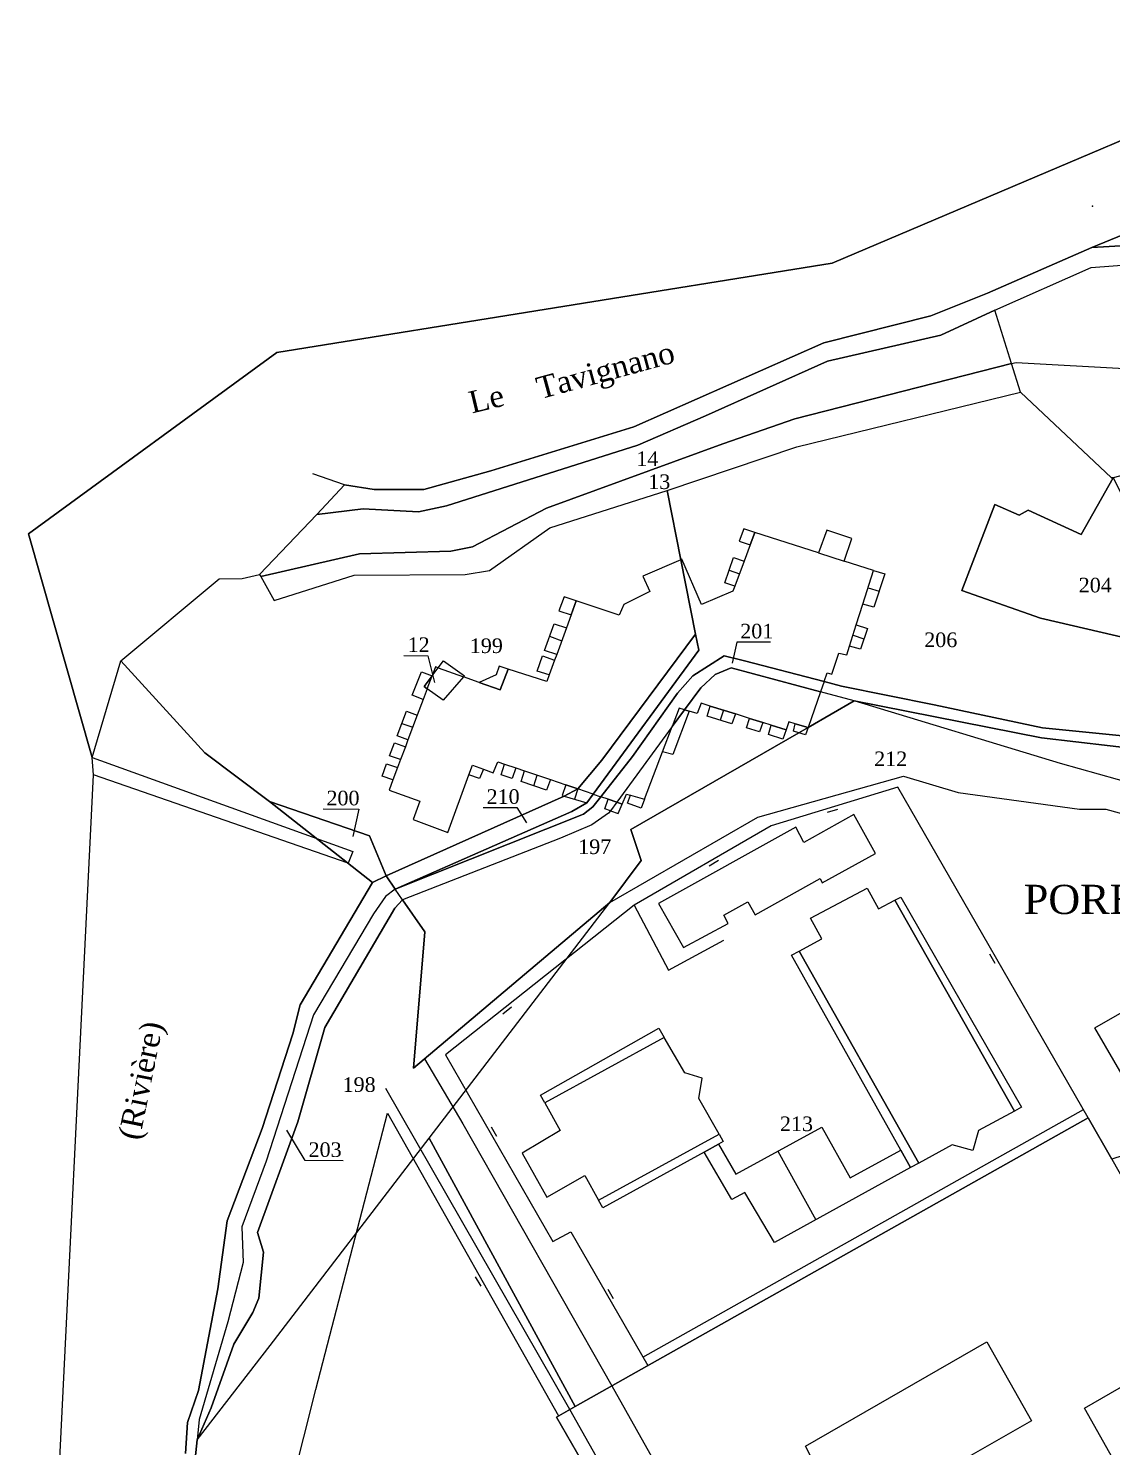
# Model space of a CAD drawing. Extents: x 1207496 to 1208323, y 6152740 to 6153721.
# Drawn here: x 1207726.1 to 1207874.5, y 6153427.1 to 6153621.3 of the extents above; entities that cross this region are included whole.
import ezdxf

# ---------------------------------------------------------------- set-up
doc = ezdxf.new("R2010")
doc.units = 0
doc.linetypes.add('CONTINU', pattern=[0])
doc.layers.get('0').update_dxf_attribs({"linetype": 'CONTINU'})
for name, color, linetype in [('1FLECHEFL', 7, 'CONTINU'), ('1LIEUDIT', 7, 'CONTINU'), ('1PARCELLE', 7, 'CONTINU'), ('1SECTION', 7, 'CONTINU'), ('1SUBDSECT', 7, 'CONTINU'), ('1TRONFLUV', 7, 'CONTINU'), ('1TROUPARCELLE', 7, 'CONTINU'), ('3BATIDUR', 7, 'CONTINU'), ('3BATILEGER', 7, 'CONTINU'), ('3CHEMIN', 7, 'CONTINU'), ('3FISCLINE', 7, 'CONTINUOUS'), ('3FLECHEPAR', 7, 'CONTINU'), ('3LIEUDITTEX', 7, 'CONTINU'), ('3MURNONMI', 7, 'CONTINU'), ('3PARCELLETEX', 7, 'CONTINU'), ('3TRONFLUVTEX', 7, 'CONTINU')]:
    doc.layers.add(name, color=color, linetype=linetype)
doc.styles.get("Standard").update_dxf_attribs({"font": 'Times New Roman'})

# ---------------------------------------------------------------- blocks, each defined once
blk = doc.blocks.new('MURNOMI')
blk.add_line((-0.75, 0.5), (0.75, 0.5))
blk = doc.blocks.new('FLECHRU1')
blk.add_point((0, 0))

msp = doc.modelspace()

# ---------------------------------------------------------------- linework, layer by layer
at = {"layer": '1LIEUDIT'}
for points in [[(1207729.61, 6153408.69), (1207735.05, 6153519.08), (1207734.89, 6153521.45), (1207726.14, 6153552.09), (1207760.18, 6153576.88), (1207836.22, 6153589.14), (1207912, 6153621.29)], [(1207874.55, 6153466.43), (1207871.32, 6153472.1), (1207801.03, 6153432.57), (1207798.49, 6153431.11), (1207803.28, 6153422.78)], [(1207874.55, 6153466.43), (1207871.32, 6153472.1), (1207801.03, 6153432.57), (1207798.49, 6153431.11), (1207803.28, 6153422.78)]]:
    msp.add_lwpolyline(points, dxfattribs=at)
at = {"layer": '1PARCELLE'}
for points in [[(1207879.77, 6153561.07), (1207874.74, 6153559.74), (1207874.48, 6153559.72), (1207862.05, 6153571.48), (1207860.82, 6153575.39), (1207858.53, 6153582.72), (1207871.71, 6153588.52), (1207878.33, 6153589.05), (1207899.14, 6153595.6), (1207914.62, 6153600.22), (1207919.87, 6153589.54), (1207922.73, 6153583.7), (1207925.37, 6153585.03), (1207931.89, 6153588.3), (1207940.55, 6153571.13), (1207943.68, 6153564.78), (1207943.57, 6153564.48), (1207926.56, 6153565.42), (1207926.23, 6153562.21), (1207915.89, 6153563.75), (1207901.61, 6153565.88), (1207901.47, 6153559.26), (1207879.77, 6153561.07)], [(1207757.8, 6153546.51), (1207757.97, 6153546.21), (1207771.52, 6153549.34), (1207784, 6153549.71), (1207786.99, 6153550.27), (1207797.13, 6153555.57), (1207821.26, 6153564.4), (1207831.13, 6153567.8), (1207860.82, 6153575.39), (1207858.53, 6153582.72), (1207851.11, 6153579.28), (1207835.61, 6153575.72), (1207818.88, 6153568.24), (1207809.62, 6153564.21), (1207783.43, 6153555.92), (1207779.59, 6153555.1), (1207771.99, 6153555.5), (1207765.64, 6153554.73), (1207757.8, 6153546.51)], [(1207757.97, 6153546.21), (1207759.82, 6153542.96), (1207770.78, 6153546.42), (1207785.96, 6153546.49), (1207789.29, 6153547.04), (1207797.56, 6153552.87), (1207813.62, 6153558), (1207831.39, 6153563.97), (1207862.05, 6153571.48), (1207860.82, 6153575.39), (1207831.13, 6153567.8), (1207821.26, 6153564.4), (1207797.13, 6153555.57), (1207786.99, 6153550.27), (1207784, 6153549.71), (1207771.52, 6153549.34), (1207757.97, 6153546.21)], [(1207886.81, 6153535.79), (1207881.1, 6153536.72), (1207864.76, 6153540.54), (1207854.02, 6153544.32), (1207858.52, 6153556.1), (1207861.84, 6153554.62), (1207863.07, 6153555.32), (1207870.34, 6153551.97), (1207874.74, 6153559.74), (1207886.81, 6153535.79)], [(1207772.85, 6153510.7), (1207759.18, 6153515.42), (1207750.3, 6153522.1), (1207738.81, 6153534.7), (1207752.26, 6153545.93), (1207755.43, 6153545.96), (1207757.8, 6153546.51), (1207757.97, 6153546.21), (1207759.82, 6153542.96), (1207770.78, 6153546.42), (1207785.96, 6153546.49), (1207789.29, 6153547.04), (1207797.56, 6153552.87), (1207813.62, 6153558), (1207815.51, 6153548.52), (1207817.54, 6153538.31), (1207804.67, 6153521.07), (1207801.42, 6153517.13), (1207799.52, 6153516.13), (1207775.17, 6153505.22), (1207772.85, 6153510.7)], [(1207776.38, 6153503.4), (1207775.17, 6153505.22), (1207799.52, 6153516.13), (1207801.42, 6153517.13), (1207804.67, 6153521.07), (1207817.54, 6153538.31), (1207817.97, 6153536.16), (1207803.51, 6153516.42), (1207802.63, 6153515.23), (1207800.59, 6153514.03), (1207776.38, 6153503.4)], [(1207780.78, 6153530.86), (1207780.36, 6153531.17), (1207781.46, 6153532.64), (1207782.26, 6153533.72), (1207782.99, 6153534.69), (1207785.88, 6153532.63), (1207785.75, 6153532.49), (1207782.98, 6153529.27), (1207780.78, 6153530.86)], [(1207839.25, 6153529.19), (1207834.64, 6153530.43), (1207822.39, 6153533.71), (1207820.2, 6153532.8), (1207818.23, 6153530.99), (1207816.01, 6153527.98), (1207814.33, 6153525.69), (1207806.73, 6153515.33), (1207805.86, 6153514.15), (1207805.61, 6153513.81), (1207803.34, 6153512.23), (1207799.05, 6153510.39), (1207777.41, 6153501.93), (1207780.46, 6153497.57), (1207778.91, 6153478.92), (1207805.8, 6153501.6), (1207810.08, 6153507.35), (1207808.66, 6153511.56), (1207831.66, 6153524.82), (1207832.96, 6153525.57), (1207839.25, 6153529.19)], [(1207898.76, 6153511.84), (1207867.5, 6153520.63), (1207839.25, 6153529.19), (1207832.96, 6153525.57), (1207831.66, 6153524.82), (1207808.66, 6153511.56), (1207810.08, 6153507.35), (1207805.8, 6153501.6), (1207826.06, 6153513.27), (1207846.02, 6153518.87), (1207853.52, 6153516.65), (1207870.12, 6153514.37), (1207873.71, 6153514.37), (1207880.04, 6153512.62), (1207883.79, 6153511.95), (1207893.45, 6153512.27), (1207898.76, 6153511.84)], [(1207894.68, 6153520.05), (1207898.76, 6153511.84), (1207867.5, 6153520.63), (1207839.25, 6153529.19), (1207864.92, 6153524.14), (1207879.01, 6153522.48), (1207894.68, 6153520.05)], [(1207898.76, 6153511.84), (1207928.41, 6153503.11), (1207929.29, 6153500.22), (1207932.55, 6153489.43), (1207933.71, 6153485.6), (1207874.55, 6153466.43), (1207871.32, 6153472.1), (1207801.03, 6153432.57), (1207781.05, 6153469.32), (1207805.8, 6153501.6), (1207826.06, 6153513.27), (1207846.02, 6153518.87), (1207853.52, 6153516.65), (1207870.12, 6153514.37), (1207873.71, 6153514.37), (1207880.04, 6153512.62), (1207883.79, 6153511.95), (1207893.45, 6153512.27), (1207898.76, 6153511.84)], [(1207775.17, 6153505.22), (1207773.29, 6153504.33), (1207759.18, 6153515.42), (1207772.85, 6153510.7), (1207775.17, 6153505.22)], [(1207777.41, 6153501.93), (1207776.38, 6153503.4), (1207775.08, 6153502.39), (1207773.4, 6153500.03), (1207765.19, 6153486.18), (1207758.7, 6153466.18), (1207755.38, 6153457.19), (1207755.55, 6153452.27), (1207753.45, 6153444.15), (1207749.52, 6153430.8), (1207749.28, 6153428.02), (1207751.18, 6153432.37), (1207754.29, 6153441.08), (1207756.9, 6153445.45), (1207757.69, 6153447.38), (1207758.36, 6153453.72), (1207757.53, 6153456.4), (1207763.05, 6153471.55), (1207766.73, 6153484.45), (1207776.34, 6153500.8), (1207777.41, 6153501.93)], [(1207777.41, 6153501.93), (1207776.34, 6153500.8), (1207766.73, 6153484.45), (1207763.05, 6153471.55), (1207757.53, 6153456.4), (1207758.36, 6153453.72), (1207757.69, 6153447.38), (1207756.9, 6153445.45), (1207754.29, 6153441.08), (1207751.18, 6153432.37), (1207749.28, 6153428.02), (1207759.25, 6153440.9), (1207781.05, 6153469.32), (1207805.8, 6153501.6), (1207778.91, 6153478.92), (1207780.46, 6153497.57), (1207777.41, 6153501.93)], [(1207801.03, 6153432.57), (1207871.32, 6153472.1), (1207874.55, 6153466.43), (1207915.5, 6153394.27), (1207940.05, 6153351.5), (1207928.91, 6153345.23), (1207927.25, 6153343.82), (1207916.49, 6153338.29), (1207867.15, 6153310.73), (1207837.82, 6153363.09), (1207827.27, 6153380.56), (1207803.28, 6153422.78), (1207798.49, 6153431.11), (1207801.03, 6153432.57)], [(1207762.63, 6153365.18), (1207747.68, 6153412.87), (1207749.28, 6153428.02), (1207759.25, 6153440.9), (1207781.05, 6153469.32), (1207801.03, 6153432.57), (1207798.49, 6153431.11), (1207803.28, 6153422.78), (1207827.27, 6153380.56), (1207795.65, 6153362.69), (1207782.89, 6153367.24), (1207765.14, 6153357.31), (1207762.63, 6153365.18)]]:
    msp.add_lwpolyline(points, close=True, dxfattribs=at)
for points in [[(1207881.48, 6153595.26), (1207871.79, 6153591.29), (1207877.33, 6153591.62)], [(1207877.33, 6153591.62), (1207871.79, 6153591.29), (1207857.5, 6153585.05), (1207849.77, 6153581.94), (1207835.08, 6153578.21), (1207809.09, 6153566.73), (1207789.49, 6153560.7), (1207780.3, 6153558.12), (1207773.5, 6153558.13), (1207769.44, 6153558.79), (1207765.64, 6153554.73), (1207771.99, 6153555.5), (1207779.59, 6153555.1), (1207783.43, 6153555.92), (1207809.62, 6153564.21), (1207818.88, 6153568.24), (1207835.61, 6153575.72), (1207851.11, 6153579.28), (1207858.53, 6153582.72), (1207871.71, 6153588.52), (1207878.33, 6153589.05)], [(1207884.22, 6153523.57), (1207865.05, 6153525.51), (1207850.22, 6153528.65), (1207837.51, 6153531.23), (1207835.13, 6153531.84), (1207824.24, 6153534.66), (1207821.47, 6153535.36), (1207817.16, 6153532.64), (1207815.06, 6153530.26), (1207808.88, 6153521.6), (1207804.56, 6153516.06), (1207803.48, 6153514.67), (1207802.2, 6153513.7), (1207776.38, 6153503.4), (1207800.59, 6153514.03), (1207802.63, 6153515.23), (1207803.51, 6153516.42), (1207817.97, 6153536.16), (1207817.54, 6153538.31), (1207815.51, 6153548.52), (1207813.62, 6153558), (1207831.39, 6153563.97), (1207862.05, 6153571.48), (1207874.48, 6153559.72), (1207874.74, 6153559.74), (1207870.34, 6153551.97), (1207863.07, 6153555.32), (1207861.84, 6153554.62), (1207858.52, 6153556.1), (1207854.02, 6153544.32), (1207864.76, 6153540.54), (1207881.1, 6153536.72)], [(1207879.01, 6153522.48), (1207864.92, 6153524.14), (1207839.25, 6153529.19), (1207834.64, 6153530.43), (1207822.39, 6153533.71), (1207820.2, 6153532.8), (1207818.23, 6153530.99), (1207816.01, 6153527.98), (1207814.33, 6153525.69), (1207806.73, 6153515.33), (1207805.86, 6153514.15), (1207805.61, 6153513.81), (1207803.34, 6153512.23), (1207799.05, 6153510.39), (1207777.41, 6153501.93), (1207776.38, 6153503.4), (1207802.2, 6153513.7), (1207803.48, 6153514.67), (1207804.56, 6153516.06), (1207808.88, 6153521.6), (1207815.06, 6153530.26), (1207817.16, 6153532.64), (1207821.47, 6153535.36), (1207824.24, 6153534.66), (1207835.13, 6153531.84), (1207837.51, 6153531.23), (1207850.22, 6153528.65), (1207865.05, 6153525.51), (1207884.22, 6153523.57)], [(1207747.67, 6153426.12), (1207747.94, 6153430.37), (1207749.45, 6153434.75), (1207752.11, 6153448.66), (1207753.37, 6153457.99), (1207758.17, 6153470.62), (1207762.37, 6153483.61), (1207763.39, 6153487.59), (1207773.29, 6153504.33), (1207775.17, 6153505.22), (1207776.38, 6153503.4), (1207776.38, 6153503.4), (1207775.08, 6153502.39), (1207773.4, 6153500.03), (1207765.19, 6153486.18), (1207758.7, 6153466.18), (1207755.38, 6153457.19), (1207755.55, 6153452.27), (1207753.45, 6153444.15), (1207749.52, 6153430.8), (1207749.28, 6153428.02), (1207747.68, 6153412.87)]]:
    msp.add_lwpolyline(points, dxfattribs=at)
at = {"layer": '1SECTION'}
msp.add_lwpolyline([(1207729.61, 6153408.69), (1207735.05, 6153519.08), (1207734.89, 6153521.45), (1207726.14, 6153552.09), (1207760.18, 6153576.88), (1207836.22, 6153589.14), (1207912, 6153621.29)], dxfattribs=at)
at = {"layer": '1SUBDSECT'}
msp.add_lwpolyline([(1207729.61, 6153408.69), (1207735.05, 6153519.08), (1207734.89, 6153521.45), (1207726.14, 6153552.09), (1207760.18, 6153576.88), (1207836.22, 6153589.14), (1207912, 6153621.29)], dxfattribs=at)
at = {"layer": '1TRONFLUV'}
for points in [[(1207912, 6153621.29), (1207836.22, 6153589.14), (1207760.18, 6153576.88), (1207726.14, 6153552.09), (1207734.89, 6153521.45), (1207738.81, 6153534.7), (1207738.81, 6153534.7), (1207752.26, 6153545.93), (1207755.43, 6153545.96), (1207757.8, 6153546.51), (1207765.64, 6153554.73), (1207769.44, 6153558.79), (1207773.5, 6153558.13), (1207780.3, 6153558.12), (1207789.49, 6153560.7), (1207809.09, 6153566.73), (1207835.08, 6153578.21), (1207849.77, 6153581.94), (1207857.5, 6153585.05), (1207871.79, 6153591.29), (1207881.48, 6153595.26)], [(1207729.61, 6153408.69), (1207735.05, 6153519.08), (1207734.89, 6153521.45), (1207738.81, 6153534.7), (1207750.3, 6153522.1), (1207759.18, 6153515.42), (1207773.29, 6153504.33), (1207763.39, 6153487.59), (1207762.37, 6153483.61), (1207758.17, 6153470.62), (1207753.37, 6153457.99), (1207752.11, 6153448.66), (1207749.45, 6153434.75), (1207747.94, 6153430.37), (1207747.67, 6153426.12)]]:
    msp.add_lwpolyline(points, dxfattribs=at)
at = {"layer": '1TROUPARCELLE'}
msp.add_lwpolyline([(1207780.78, 6153530.86), (1207780.36, 6153531.17), (1207781.46, 6153532.64), (1207782.26, 6153533.72), (1207782.99, 6153534.69), (1207785.88, 6153532.63), (1207785.75, 6153532.49), (1207782.98, 6153529.27), (1207780.78, 6153530.86)], close=True, dxfattribs=at)
at = {"layer": '3BATIDUR'}
for points in [[(1207840.46, 6153542.45), (1207841.92, 6153547.06), (1207837.87, 6153548.31), (1207838.93, 6153551.41), (1207835.49, 6153552.58), (1207834.35, 6153549.47), (1207825.67, 6153552.26), (1207825.03, 6153550.55), (1207824.18, 6153548.31), (1207822.9, 6153544.92), (1207822.63, 6153544.2), (1207818.35, 6153542.38), (1207815.65, 6153548.58), (1207815.51, 6153548.52), (1207817.54, 6153538.31), (1207817.97, 6153536.16), (1207803.51, 6153516.42), (1207804.56, 6153516.06), (1207808.88, 6153521.6), (1207815.06, 6153530.26), (1207817.16, 6153532.64), (1207821.47, 6153535.36), (1207824.24, 6153534.66), (1207835.13, 6153531.84), (1207835.55, 6153533.05), (1207836.2, 6153532.87), (1207837.17, 6153535.71), (1207838.24, 6153535.49), (1207838.62, 6153536.68), (1207839.55, 6153539.6), (1207840.46, 6153542.45)], [(1207799.76, 6153517.7), (1207801.42, 6153517.13), (1207804.67, 6153521.07), (1207817.54, 6153538.31), (1207815.51, 6153548.52), (1207810.32, 6153546.28), (1207811.27, 6153544.16), (1207807.69, 6153542.4), (1207807.06, 6153540.91), (1207801.17, 6153542.89), (1207800.48, 6153540.96), (1207799.84, 6153539.22), (1207798.51, 6153535.55), (1207798.23, 6153534.78), (1207797.49, 6153532.74), (1207797.16, 6153531.83), (1207791.87, 6153533.55), (1207790.76, 6153530.72), (1207787.89, 6153531.73), (1207785.75, 6153532.49), (1207782.98, 6153529.27), (1207780.78, 6153530.86), (1207780.24, 6153529.4), (1207779.41, 6153527.23), (1207778.14, 6153523.86), (1207777.78, 6153522.91), (1207777.12, 6153521.15), (1207776.7, 6153520.05), (1207776.07, 6153518.39), (1207775.55, 6153516.99), (1207779.75, 6153515.45), (1207778.83, 6153512.95), (1207783.61, 6153511.19), (1207786.48, 6153519.05), (1207786.97, 6153520.41), (1207788.48, 6153519.84), (1207789.81, 6153519.34), (1207790.46, 6153520.85), (1207791.34, 6153520.55), (1207792.92, 6153520.01), (1207794.09, 6153519.62), (1207797.66, 6153518.41), (1207799.76, 6153517.7)], [(1207801.42, 6153517.13), (1207804.67, 6153521.07), (1207817.54, 6153538.31), (1207817.97, 6153536.16), (1207803.51, 6153516.42), (1207801.42, 6153517.13)], [(1207805.56, 6153515.72), (1207804.56, 6153516.06), (1207808.88, 6153521.6), (1207815.06, 6153530.26), (1207817.16, 6153532.64), (1207821.47, 6153535.36), (1207824.24, 6153534.66), (1207835.13, 6153531.84), (1207834.64, 6153530.43), (1207822.39, 6153533.71), (1207820.2, 6153532.8), (1207818.23, 6153530.99), (1207816.01, 6153527.98), (1207815.29, 6153528.18), (1207814.33, 6153525.69), (1207806.73, 6153515.33), (1207805.56, 6153515.72)], [(1207785.75, 6153532.49), (1207782.98, 6153529.27), (1207780.78, 6153530.86), (1207781.46, 6153532.64), (1207782.26, 6153533.72), (1207785.75, 6153532.49)], [(1207781.46, 6153532.64), (1207782.26, 6153533.72), (1207781.91, 6153533.84), (1207781.46, 6153532.64)], [(1207827.87, 6153525.87), (1207826.76, 6153526.22), (1207824.92, 6153526.79), (1207822.99, 6153527.4), (1207819.53, 6153528.49), (1207818.32, 6153528.87), (1207817.76, 6153527.48), (1207816.65, 6153527.8), (1207816.01, 6153527.98), (1207818.23, 6153530.99), (1207820.2, 6153532.8), (1207822.39, 6153533.71), (1207834.64, 6153530.43), (1207832.96, 6153525.57), (1207831.19, 6153526.06), (1207830.32, 6153526.31), (1207829.94, 6153525.22), (1207827.87, 6153525.87)], [(1207807.48, 6153515.07), (1207808.06, 6153516.44), (1207808.64, 6153516.28), (1207810.52, 6153515.73), (1207813, 6153522.21), (1207814.33, 6153525.69), (1207806.73, 6153515.33), (1207807.48, 6153515.07)], [(1207812.44, 6153501.47), (1207815.9, 6153495.41), (1207821.98, 6153498.73), (1207821.39, 6153499.84), (1207824.7, 6153501.68), (1207825.69, 6153499.9), (1207834.6, 6153504.86), (1207834.89, 6153504.26), (1207842.18, 6153508.31), (1207839.22, 6153513.62), (1207832.36, 6153509.82), (1207831.28, 6153511.91), (1207812.44, 6153501.47)], [(1207861.2, 6153473.02), (1207856.28, 6153470.38), (1207855.49, 6153467.64), (1207852.67, 6153468.42), (1207848.12, 6153465.91), (1207831.73, 6153494.94), (1207834.81, 6153496.61), (1207833.26, 6153499.43), (1207841.03, 6153503.53), (1207842.61, 6153500.73), (1207844.81, 6153501.89), (1207861.2, 6153473.02)], [(1207820.75, 6153469.86), (1207817.96, 6153474.73), (1207818.44, 6153477.55), (1207816.05, 6153478.24), (1207813.25, 6153483.09), (1207796.89, 6153474.15), (1207798.98, 6153470.38), (1207793.79, 6153467.25), (1207797.16, 6153461.21), (1207802.37, 6153464.19), (1207804.25, 6153460.83), (1207820.75, 6153469.86)], [(1207821.32, 6153417.19), (1207833.93, 6153424.54), (1207832.58, 6153427.14), (1207857.41, 6153441.4), (1207863.56, 6153430.62), (1207838.6, 6153416.36), (1207839.92, 6153413.78), (1207827.26, 6153406.48), (1207821.32, 6153417.19)], [(1207870.81, 6153432.32), (1207881.51, 6153438.49), (1207890.08, 6153423.44), (1207888.7, 6153422.69), (1207905.81, 6153392.56), (1207907.03, 6153393.25), (1207915.68, 6153377.93), (1207907.63, 6153373.42), (1207913.33, 6153363.63), (1207865.29, 6153336.5), (1207859.78, 6153346.17), (1207905.07, 6153371.95), (1207896.28, 6153387.36), (1207894.94, 6153386.65), (1207877.77, 6153416.6), (1207879.21, 6153417.39), (1207870.81, 6153432.32)]]:
    msp.add_lwpolyline(points, close=True, dxfattribs=at)
at = {"layer": '3BATILEGER'}
for points in [[(1207825.67, 6153552.26), (1207824.14, 6153552.75), (1207823.48, 6153551.08), (1207825.03, 6153550.55), (1207825.67, 6153552.26)], [(1207824.18, 6153548.31), (1207822.9, 6153544.92), (1207821.54, 6153545.38), (1207822.71, 6153548.83), (1207824.18, 6153548.31)], [(1207840.46, 6153542.45), (1207841.92, 6153547.06), (1207843.47, 6153546.58), (1207841.94, 6153542.04), (1207840.46, 6153542.45)], [(1207801.17, 6153542.89), (1207799.54, 6153543.43), (1207798.82, 6153541.53), (1207800.48, 6153540.96), (1207801.17, 6153542.89)], [(1207799.84, 6153539.22), (1207798.51, 6153535.55), (1207796.83, 6153536.09), (1207798.15, 6153539.73), (1207799.84, 6153539.22)], [(1207838.62, 6153536.68), (1207839.55, 6153539.6), (1207841.06, 6153539.1), (1207840.1, 6153536.27), (1207838.62, 6153536.68)], [(1207798.23, 6153534.78), (1207797.49, 6153532.74), (1207795.84, 6153533.26), (1207796.55, 6153535.35), (1207798.23, 6153534.78)], [(1207780.24, 6153529.4), (1207778.73, 6153530), (1207780.01, 6153533.19), (1207781.46, 6153532.64), (1207780.36, 6153531.17), (1207780.78, 6153530.86), (1207780.24, 6153529.4)], [(1207781.46, 6153532.64), (1207780.36, 6153531.17), (1207780.78, 6153530.86), (1207781.46, 6153532.64)], [(1207791.87, 6153533.55), (1207790.64, 6153533.94), (1207790.21, 6153532.74), (1207787.89, 6153531.73), (1207790.76, 6153530.72), (1207791.87, 6153533.55)], [(1207779.41, 6153527.23), (1207778.14, 6153523.86), (1207776.64, 6153524.41), (1207777.94, 6153527.77), (1207779.41, 6153527.23)], [(1207816.65, 6153527.8), (1207814.41, 6153521.83), (1207813, 6153522.21), (1207814.33, 6153525.69), (1207816.01, 6153527.98), (1207816.65, 6153527.8)], [(1207814.33, 6153525.69), (1207816.01, 6153527.98), (1207815.29, 6153528.18), (1207814.33, 6153525.69)], [(1207819.53, 6153528.49), (1207822.99, 6153527.4), (1207822.51, 6153526.05), (1207819.11, 6153527.08), (1207819.53, 6153528.49)], [(1207824.92, 6153526.79), (1207826.76, 6153526.22), (1207826.3, 6153524.94), (1207824.52, 6153525.5), (1207824.92, 6153526.79)], [(1207827.87, 6153525.87), (1207829.94, 6153525.22), (1207829.48, 6153523.96), (1207827.5, 6153524.61), (1207827.87, 6153525.87)], [(1207831.19, 6153526.06), (1207832.96, 6153525.57), (1207831.66, 6153524.82), (1207830.93, 6153525.03), (1207831.19, 6153526.06)], [(1207831.66, 6153524.82), (1207832.96, 6153525.57), (1207832.61, 6153524.54), (1207831.66, 6153524.82)], [(1207777.78, 6153522.91), (1207777.12, 6153521.15), (1207775.62, 6153521.69), (1207776.31, 6153523.44), (1207777.78, 6153522.91)], [(1207776.7, 6153520.05), (1207776.07, 6153518.39), (1207774.62, 6153518.9), (1207775.2, 6153520.56), (1207776.7, 6153520.05)], [(1207786.48, 6153519.05), (1207786.97, 6153520.41), (1207788.48, 6153519.84), (1207787.93, 6153518.56), (1207786.48, 6153519.05)], [(1207791.34, 6153520.55), (1207792.92, 6153520.01), (1207792.41, 6153518.57), (1207790.88, 6153519.09), (1207791.34, 6153520.55)], [(1207794.09, 6153519.62), (1207797.66, 6153518.41), (1207797.13, 6153516.96), (1207793.65, 6153518.17), (1207794.09, 6153519.62)], [(1207799.76, 6153517.7), (1207799.25, 6153516.22), (1207799.52, 6153516.13), (1207801.42, 6153517.13), (1207799.76, 6153517.7)], [(1207801.42, 6153517.13), (1207799.52, 6153516.13), (1207802.63, 6153515.23), (1207803.51, 6153516.42), (1207801.42, 6153517.13)], [(1207805.56, 6153515.72), (1207806.73, 6153515.33), (1207805.86, 6153514.15), (1207805.09, 6153514.42), (1207805.56, 6153515.72)], [(1207807.48, 6153515.07), (1207806.73, 6153515.33), (1207805.86, 6153514.15), (1207806.92, 6153513.77), (1207807.48, 6153515.07)], [(1207808.64, 6153516.28), (1207810.52, 6153515.73), (1207810.06, 6153514.51), (1207808.19, 6153515.19), (1207808.64, 6153516.28)], [(1207844.81, 6153501.89), (1207845.66, 6153502.33), (1207862.17, 6153473.55), (1207861.2, 6153473.02), (1207844.81, 6153501.89)], [(1207848.12, 6153465.91), (1207846.99, 6153465.28), (1207845.65, 6153467.66), (1207830.67, 6153494.36), (1207831.73, 6153494.94), (1207848.12, 6153465.91)], [(1207796.89, 6153474.15), (1207796.29, 6153475.22), (1207812.51, 6153484.38), (1207813.25, 6153483.09), (1207796.89, 6153474.15)], [(1207845.65, 6153467.66), (1207846.99, 6153465.28), (1207828.32, 6153455.01), (1207824.27, 6153461.86), (1207822.52, 6153460.91), (1207818.72, 6153467.41), (1207820.69, 6153468.5), (1207823.04, 6153464.39), (1207834.83, 6153470.82), (1207838.71, 6153463.88), (1207845.65, 6153467.66)], [(1207820.75, 6153469.86), (1207821.33, 6153468.85), (1207820.69, 6153468.5), (1207818.72, 6153467.41), (1207804.84, 6153459.78), (1207804.25, 6153460.83), (1207820.75, 6153469.86)]]:
    msp.add_lwpolyline(points, close=True, dxfattribs=at)
at = {"layer": '3CHEMIN'}
for points in [[(1207860.82, 6153575.39), (1207861.44, 6153575.53), (1207891.93, 6153573.84)], [(1207871.32, 6153472.1), (1207845.25, 6153517.37), (1207827.87, 6153512.09), (1207809.11, 6153501.21), (1207783.28, 6153480.73), (1207797.98, 6153455.18), (1207800.43, 6153456.47), (1207810.97, 6153438.16)], [(1207780.42, 6153480.19), (1207785.66, 6153471.26), (1207806.04, 6153435.38), (1207873.95, 6153314.53)], [(1207868.33, 6153311.39), (1207800.31, 6153432.15), (1207775.11, 6153476.1)], [(1207759.26, 6153363.34), (1207749.25, 6153381.34), (1207758.35, 6153401.7), (1207758.98, 6153408.98), (1207765.53, 6153434.88), (1207775.33, 6153472.74), (1207798.75, 6153431.27)], [(1207810.31, 6153439.3), (1207870.65, 6153473.24)]]:
    msp.add_lwpolyline(points, dxfattribs=at)
at = {"layer": '3FISCLINE'}
for points in [[(1207769.44, 6153558.79), (1207765.12, 6153560.29)], [(1207834.35, 6153549.47), (1207837.87, 6153548.31)], [(1207822.12, 6153547.1), (1207823.54, 6153546.6)], [(1207841.17, 6153544.69), (1207842.66, 6153544.21)], [(1207797.53, 6153538.04), (1207799.19, 6153537.42)], [(1207839.11, 6153538.21), (1207840.6, 6153537.71)], [(1207821.34, 6153527.92), (1207820.88, 6153526.54)], [(1207777.31, 6153526.12), (1207778.79, 6153525.58)], [(1207734.89, 6153521.45), (1207770.57, 6153508.57), (1207769.93, 6153506.97), (1207735.05, 6153519.08)], [(1207795.38, 6153517.56), (1207795.83, 6153519.03)], [(1207801.42, 6153517.13), (1207800.94, 6153515.72)], [(1207809.11, 6153501.21), (1207813.84, 6153492.34), (1207821.4, 6153496.42)], [(1207897.87, 6153499.1), (1207909.47, 6153478.11), (1207884.41, 6153463.45), (1207872.22, 6153484.42), (1207897.87, 6153499.1)], [(1207828.81, 6153467.54), (1207834, 6153458.15)]]:
    msp.add_lwpolyline(points, dxfattribs=at)
at = {"layer": '3FLECHEPAR'}
for points in [[(1207827.81, 6153537.25), (1207823.19, 6153537.25), (1207822.56, 6153534.35)], [(1207777.55, 6153535.39), (1207780.88, 6153535.38), (1207781.76, 6153531.73)], [(1207766.51, 6153514.39), (1207771.4, 6153514.38), (1207770.6, 6153510.6)], [(1207788.43, 6153514.59), (1207793.05, 6153514.58), (1207794.39, 6153512.51)], [(1207769.24, 6153466.23), (1207764.06, 6153466.24), (1207761.54, 6153470.41)]]:
    msp.add_lwpolyline(points, dxfattribs=at)

# ---------------------------------------------------------------- block references
at = {"layer": '1FLECHEFL', "rotation": 20.6}
msp.add_blockref('FLECHRU1', (1207871.91, 6153596.95), dxfattribs=at)
at = {"layer": '3MURNONMI'}
for p, rotation in [((1207836.11, 6153514.59), 197), ((1207819.77, 6153507.39), 210.1), ((1207858.63, 6153494.13), 120), ((1207791.4, 6153487.16), 218.5), ((1207789.47, 6153469.97), 300), ((1207788.21, 6153449.93), 119.5), ((1207805.44, 6153447.75), 300)]:
    msp.add_blockref('MURNOMI', p, dxfattribs=dict(at, rotation=rotation))

# ---------------------------------------------------------------- texts
at = {"layer": '3LIEUDITTEX'}
msp.add_text('PORETTE', height=4, dxfattribs=at).set_placement((1207862.49, 6153500.01))
at = {"layer": '3PARCELLETEX'}
for s, p in [('14', (1207809.41, 6153561.36)), ('13', (1207811.05, 6153558.21)), ('204', (1207870.01, 6153544.05)), ('201', (1207823.65, 6153537.75)), ('206', (1207848.85, 6153536.56)), ('12', (1207778.09, 6153535.89)), ('199', (1207786.6, 6153535.75)), ('212', (1207841.99, 6153520.26)), ('210', (1207788.9, 6153515.09)), ('200', (1207766.97, 6153514.89)), ('197', (1207801.45, 6153508.22)), ('198', (1207769.18, 6153475.65)), ('213', (1207829.09, 6153470.28)), ('203', (1207764.52, 6153466.74))]:
    msp.add_text(s, height=2, dxfattribs=at).set_placement(p)
at = {"layer": '3TRONFLUVTEX'}
for s, rotation, p in [('Tavignano', 15.3, (1207796.23, 6153570.49)), ('Le', 13.5, (1207786.9, 6153568.55)), ('(Rivière)', 78.6, (1207741.37, 6153468.92))]:
    msp.add_text(s, height=3, rotation=rotation, dxfattribs=at).set_placement(p)

doc.saveas('drawing.dxf')
